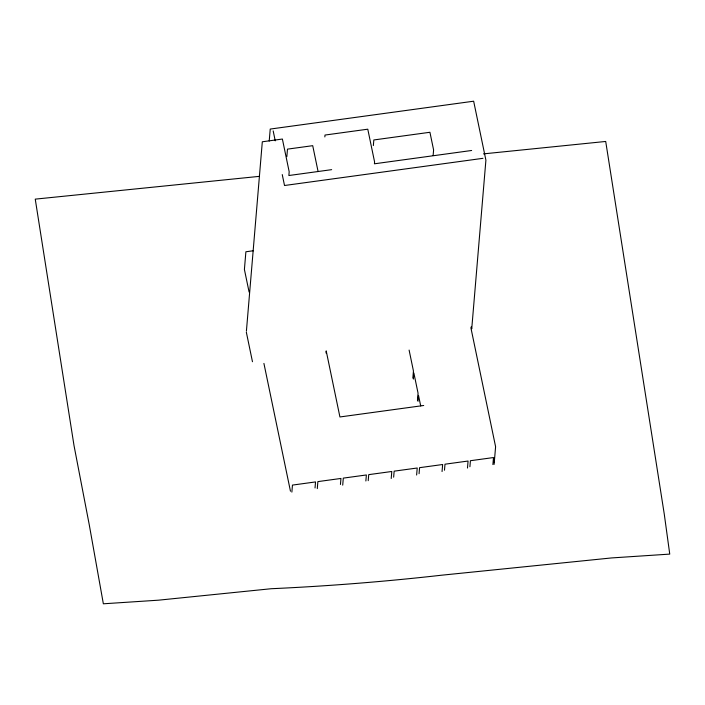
<?xml version="1.0" encoding="UTF-8"?>
<svg xmlns="http://www.w3.org/2000/svg" width="705" height="705" viewBox="0 0 705 705"><rect width="100%" height="100%" fill="white"/><g stroke="black" fill="none" stroke-linecap="round" stroke-linejoin="round"><path stroke-width="1.06" d="M246.415 331.068L262.313 141.784L282.388 139.035L289.182 171.773L288.874 175.519L331.65 169.658M269.213 141.106L270.226 129.068L473.654 101.203L485.904 160.167L471.742 328.733L471.301 326.591M286.856 156.625L287.481 149.134L312.72 145.679L318.096 171.579M291.87 492.116L292.46 485.093L315.532 481.929L315.029 487.948M324.846 136.92L325.005 135.052L367.781 129.191L374.584 161.93L374.425 163.798L471.645 150.482M326.027 353.02L326.204 350.887L339.925 416.963L423.714 405.49M317.294 488.627L317.885 481.612L340.956 478.448L340.445 484.467M342.718 485.146L343.3 478.122L366.38 474.967L365.869 480.986M373.35 145.574L373.826 139.96L429.927 132.276L433.601 149.936L433.126 155.558M368.221 480.66L368.724 474.641L391.795 471.486L391.213 478.51M393.646 477.179L394.148 471.16L417.219 468.005L416.629 475.02M412.857 378.039L413.447 371.015L409.103 350.077M413.368 379.079L413.879 373.06L418.056 393.187L417.466 400.202M417.994 401.339L418.497 395.32L420.7 405.913M419.07 473.698L419.572 467.679L442.643 464.516L442.053 471.539M444.485 470.217L444.996 464.198L468.067 461.035L467.477 468.058M469.909 466.736L470.42 460.717L493.491 457.554L492.901 464.577M493.932 462.163L494.275 458.153M494.108 464.41L495.597 446.723L470.87 327.666M482.943 158.325L284.52 185.503L282.247 174.576M253.5 250.724L245.886 251.773L244.406 269.451L249.085 292.011M259.378 176.356L35.25 199.136L74.025 445.622L89.227 524.599L103.353 603.797L158.537 600.175L271.284 588.719A2113.105 1717.618 -14.3 0 0 440.977 575.271L611.535 557.937L669.75 554.104L664.277 514.174L605.71 141.458L483.48 153.875M273.179 130.91L275.241 140.841M263.917 363.419L290.46 491.2M246.327 332.161L252.469 361.727"/></g></svg>
